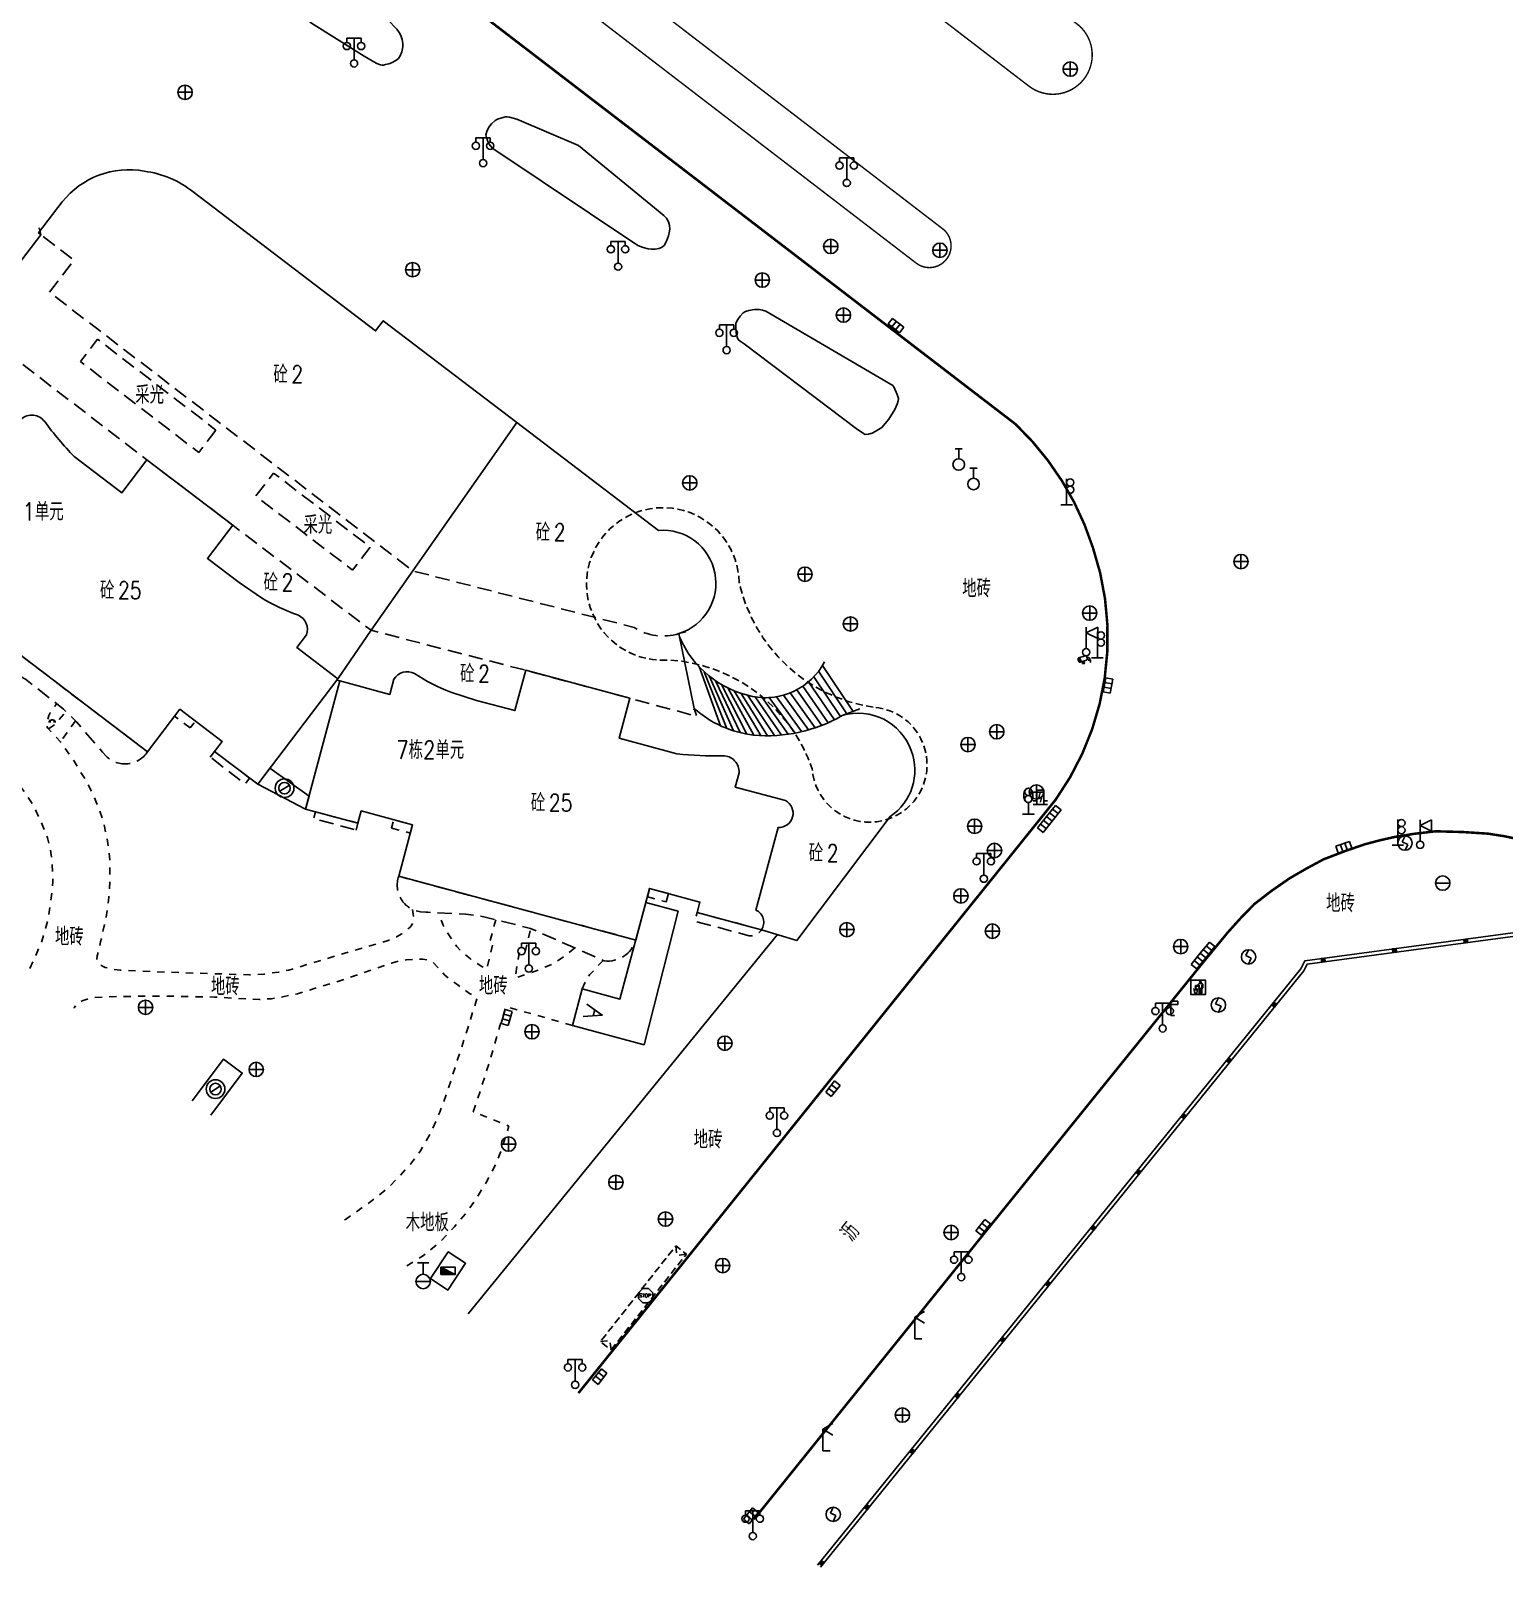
# Model space of a CAD drawing. Extents: x 5235 to 6165, y 11896 to 12757.
# Drawn here: x 5983.1 to 6085.6, y 12017.3 to 12124.2 of the extents above; entities that cross this region are included whole.
import ezdxf
from ezdxf.enums import TextEntityAlignment as Align

# ---------------------------------------------------------------- set-up
doc = ezdxf.new("R2010")
doc.units = 0
doc.header["$LTSCALE"] = 0.5
for name, pattern in [('X32', [1.5, 1, -0.5]), ('X5', [3, 2, -1]), ('X6', [2, 1, -1])]:
    doc.linetypes.add(name, pattern=pattern)
doc.layers.get('0').update_dxf_attribs({"linetype": 'CONTINUOUS'})
for name, color, linetype in [('COMPONENT', 4, 'CONTINUOUS'), ('DLDW', 11, 'CONTINUOUS'), ('DLSS', 4, 'CONTINUOUS'), ('DMTZ', 3, 'CONTINUOUS'), ('GXYZ', 2, 'CONTINUOUS'), ('JMD', 6, 'CONTINUOUS'), ('ZJ', 7, 'CONTINUOUS')]:
    doc.layers.add(name, color=color, linetype=linetype)
doc.styles.add('HZ', font='rs.shx', dxfattribs={"width": 0.8, "bigfont": 'hztxt.shx'})
doc.styles.get("Standard").update_dxf_attribs({"font": 'rs.shx', "bigfont": 'hztxt.shx'})
doc.linetypes.add('10422', pattern='A,2,[150,AAA.SHX,S=1,R=0,X=0,Y=1],2,[177,AAA.SHX,S=1,R=0,X=0,Y=0.8],1e-09', length=4.000000001)
doc.linetypes.add('444', pattern='A,4.5,[145,AAA.SHX,S=1,R=0,X=0,Y=1],4.5,-0.5,[146,AAA.SHX,S=1,R=0,X=0,Y=0],-0.5', length=10)

# ---------------------------------------------------------------- blocks, each defined once
blk = doc.blocks.new('gc041')
for p, q in [((-1, 0.5), (1, 0.5)), ((-1, -0.5), (-1, 0.5)), ((-0.3300000000000001, 0.5), (-0.3300000000000001, -0.5)), ((0.3300000000000001, 0.5), (0.3300000000000001, -0.5)), ((1, 0.5), (1, -0.5)), ((1, -0.5), (-1, -0.5))]:
    blk.add_line(p, q)
blk = doc.blocks.new('gc043')
for p, q in [((-1, 0), (1, 0)), ((-8.881784197001252e-16, -1), (-8.881784197001252e-16, 1))]:
    blk.add_line(p, q)
blk.add_circle((0, 0), 1)
blk = doc.blocks.new('GC097')
for p, q in [((-0.9999608355656608, 2.918269045633239), (-0.9999608355656608, 3.518269045633269)), ((-0.9999608355656608, 3.518269045633269), (1.000039164434339, 3.518269045633269)), ((3.916443433915617e-05, 0.5182690456332693), (3.916443433915617e-05, 3.518269045633269)), ((1.000039164434339, 3.518269045633269), (1.000039164434339, 2.918269045633261))]:
    blk.add_line(p, q)
for centre in [(-0.9999608355656608, 2.418269045633239), (1.000039164434339, 2.418269045633239), (0.00750589465695839, 0)]:
    blk.add_circle(centre, 0.5)
blk = doc.blocks.new('gc050')
for p, q in [((-1.77635683940025e-15, 0.9999999999999947), (-0.3821636491658185, 0.1775857551902135)), ((-0.3821636491658185, 0.1775857551902135), (0.38216364916582, -0.1775857551902142)), ((3.552713678800501e-15, -0.9999999999999947), (0.38216364916582, -0.1775857551902142))]:
    blk.add_line(p, q)
blk.add_circle((0, 0), 1)
blk = doc.blocks.new('gc019')
for p, q in [((0, 0.5), (0, 3.5)), ((0, 2.7), (1.6, 3.5)), ((1.6, 1.9), (0, 2.7)), ((1.6, 3.5), (1.6, 1.9))]:
    blk.add_line(p, q)
blk.add_circle((0, 0), 0.5)
blk = doc.blocks.new('gc299')
for points in [[(0, 3.100000000000001), (0, 3.600000000000001)], [(0, 3.100000000000001), (0, 2.100000000000001)], [(-0.8000000000000003, 0), (5.551115123125783e-17, 0), (0.8, -1.959370166115804e-16)], [(0, 1.6), (0, 2.100000000000001)], [(0, 0), (0, 1.6)]]:
    blk.add_lwpolyline(points)
for centre in [(0.5, 3.100000000000001), (0.5, 2.100000000000001)]:
    blk.add_circle(centre, 0.5)
blk = doc.blocks.new('GC042')
blk.add_line((-1, 0), (1, 0))
blk.add_circle((0, 0), 1)
blk = doc.blocks.new('gcbj0213')
for p, q in [((0, 0), (0, 2)), ((0, 2), (1, 2)), ((0.9999999999999999, 1.5), (-1.110223024625157e-16, 1.5)), ((0, 0), (0.5, 0)), ((1, 2), (0.9999999999999999, 1.5))]:
    blk.add_line(p, q)
blk = doc.blocks.new('gcbj0305')
for points in [[(-1.005922457034917, 1.005188514897486), (1.005922457034917, 1.005188514897486), (1.005922457034917, -1.005188514897485), (-1.005922457034917, -1.005188514897485)], [(-0.465239097345203, 0.01256487393755767), (-0.3897949836995149, -0.06282427935829604), (-0.3143507213550332, 0.01256487393755767), (-0.3897949836995149, 0.08795402723341139)], [(0.1257402885420191, 0.3015565680186696), (0.1257402885420191, -0.7915859741122273), (0.1508883759901796, -0.8544102986352503), (0.2389066077093449, -0.8544102986352503), (0.2766286645321889, -0.804150802885039), (0.2766286645321889, -0.1507782614269617), (0.3269248394285102, -0.1507782614269617), (0.3269248394285102, -0.804150802885039), (0.3646468962513545, -0.8544102986352503), (0.440091158595836, -0.8544102986352503), (0.4903871847933827, -0.804150802885039), (0.4903871847933827, 0.3015565680186696), (0.5155352722415434, 0.3015565680186696), (0.5155352722415434, -0.1130836847790347), (0.5532573290643875, -0.1382134326541499), (0.6035535039607087, -0.1382134326541499), (0.6412755607835529, -0.08795402723339218), (0.6412755607835529, 0.4272051267352619), (0.5281093903150205, 0.5402888566790427), (0.138314406615496, 0.5402888566790427), (0.02514808744817021, 0.4523348746103582), (-0.062870144271014, 0.2638619913707425), (-0.3269248394285102, 0.2638619913707425), (-0.364646896251354, 0.2387322434956465), (-0.364646896251354, 0.1759080093020771), (-0.3394988088031936, 0.1507782614269619), (-0.01257396937469313, 0.1382134326541502), (0.1131663191673353, 0.3141213967914813)], [(-0.4023689530741983, -0.1256486038813192), (-0.3143507213550332, -0.2010376668477004), (-0.2514805770840285, -0.1256486038813192), (-0.3269248394285102, -0.06282427935829604)], [(-0.4023689530741983, -0.2512971625979116), (-0.3017767519803494, -0.2512971625979116), (-0.3017767519803494, -0.351815973439408), (-0.4023689530741983, -0.351815973439408)]]:
    blk.add_lwpolyline(points, close=True)
blk.add_lwpolyline([(-0.6035535039607085, -0.1759080093020768), (-0.465239097345203, -0.8167157219873235), (-0.2137585202611842, -0.8167157219873235), (-0.08801823171917489, -0.1633430901997924)])
blk.add_circle((0.3017767519803496, 0.7161968208163738), 0.128140495589245)
blk = doc.blocks.new('GC052')
for p, q in [((0, 3), (1.382004445997433, 3.806265285897468)), ((0, 0), (0, 3)), ((0, 3), (1.378666907550729, 2.188040913577224)), ((1, 0), (0, 0))]:
    blk.add_line(p, q)
blk = doc.blocks.new('gcbj0130')
at = {"linetype": 'Continuous'}
blk.add_hatch(color=256, dxfattribs=at).paths.add_polyline_path([(1, -0.5), (-1, 0.5), (-1, -0.5)])
blk.add_line((-1, 0.5), (1, -0.5))
blk.add_lwpolyline([(-1, -0.5), (1, -0.5), (1, 0.5), (-1, 0.5)], close=True)
blk = doc.blocks.new('gc011')
for p, q in [((-0.6696933130433411, -0.4376195453416513), (0.6696933130433411, 0.4376195453416513)), ((0.8, -1.959370166115804e-16), (0.8, 0))]:
    blk.add_line(p, q)
for radius in [1.3, 0.8]:
    blk.add_circle((0, 0), radius)
blk = doc.blocks.new('gc134')
for p, q in [((-0.5, 2.2), (0.5, 2.2)), ((0, 0.8), (0, 2.2))]:
    blk.add_line(p, q)
blk.add_circle((0, 0), 0.8)
blk = doc.blocks.new('gcbj0612')
for p, q in [((-0.7458569407542344, 0.2598197386311203), (0.1571368456564155, 0.5260803049821767)), ((-0.5670090337425311, -0.3368004811462534), (0.3359847526681197, -0.07053991479519683))]:
    blk.add_line(p, q)
at = {"flags": 128}
for points in [[(-0.7347474870311482, 0.2633573525126936), (-0.7654477018694417, 0.2497338557431057), (-0.7922594463429147, 0.2256723448834808), (-0.8142136741489769, 0.1920424656279407), (-0.8305169022935347, 0.1500596894345765), (-0.8405798896337973, 0.1012413832200727), (-0.8440389335884295, 0.0473519677658778), (-0.8407690152964601, -0.009660853045991229), (-0.8308883181246497, -0.06773648732593768), (-0.814753956212693, -0.1247759303364951), (-0.792949067437758, -0.1787176279924427), (-0.7662617372922544, -0.2276119867967721), (-0.7356565154208012, -0.2696918372292857), (-0.7022395542829606, -0.3034363038573714), (-0.667218629921297, -0.32762577373674), (-0.6318594897883695, -0.341385976400902), (-0.597440105335923, -0.3442195822737164), (-0.5652044827969005, -0.3360241774560515), (-0.5363177015589574, -0.3170959652309367), (-0.5118238051598076, -0.2881190605051636), (-0.4926080668335409, -0.2501407641141103), (-0.4793649934293864, -0.2045337106408359), (-0.4725732241246614, -0.1529462578258831), (-0.4724782311578211, -0.09724291062378158), (-0.4790834478221888, -0.03943693313607093), (-0.4921501443777901, 0.01838241599883774), (-0.5112060563661598, 0.07412539485636405), (-0.5355624534783437, 0.1257773069436822), (-0.564339032062734, 0.1714713175802123), (-0.5964957315926463, 0.2095559261669666), (-0.6308703251636065, 0.2386546557211399), (-0.66622042540183, 0.2577158023406442), (-0.7012683875809196, 0.2660504465233174)], [(-0.7125718318520766, 0.1761321249843057), (-0.7241168407460936, 0.1668597046865807), (-0.745193987841973, 0.1209817677679187), (-0.7534887512468319, 0.03866720824729918), (-0.7401951170540225, -0.05999870397622241), (-0.7047586472457568, -0.1530508592238461), (-0.6581541844915546, -0.221393572121191), (-0.6178041203861657, -0.2514852704528304), (-0.6030864599991925, -0.255005689588497), (-0.5915354121203765, -0.2446691776438211), (-0.5705369717625195, -0.1991121883041005), (-0.5617865780718726, -0.1168371180043832), (-0.5758802286178867, -0.01824664557686012), (-0.6106642327333984, 0.07512669735982255), (-0.6576933486222306, 0.1429505950606318), (-0.6978411817650052, 0.1735142059068034)]]:
    blk.add_lwpolyline(points, close=True, dxfattribs=at)
blk.add_lwpolyline([(0.2976538328897113, -0.08184233189102658), (0.3292567688137712, -0.07128064146669666), (0.3572731540031045, -0.05010334967069735), (0.3806905114285786, -0.01907577727292048), (0.3986625671574198, 0.02068077816771621), (0.4105398336319445, 0.06772956459097876), (0.4158930813354581, 0.1203702978531348), (0.4145288506087493, 0.1767006078638088), (0.4064964430395817, 0.2346847878555393), (0.3920861397651343, 0.2922273622736473), (0.3718187110757077, 0.347248814635126), (0.3464265964294601, 0.3977607386466923), (0.3168274350088444, 0.4419376967148312), (0.2840909033912433, 0.4781831889713879), (0.2494000587788014, 0.5051873487768452), (0.2140085847946537, 0.5219742796581471), (0.1791954849288626, 0.5279373229834932), (0.1462188609561151, 0.522860981844562)], dxfattribs=at)
at = {"extrusion": (0, 0, -1), "flags": 128}
blk.add_lwpolyline([(-0.4023446645690179, 0.2541732805644537), (-0.506423858782463, 0.2825473205747729), (-0.605374279677756, 0.2943829550181719), (-0.694067153936745, 0.2731417783277305), (-0.7671658848188543, 0.2032230796242877), (-0.8136418622158144, 0.0947083865141137), (-0.8162163030180236, -0.01412013098298046), (-0.7955409019545915, -0.05623803400928667), (-0.7572906624563336, -0.08353754529338582), (-0.7022098950160722, -0.09255065438953097), (-0.6427814281366047, -0.08578044505304958), (-0.5944132513682155, -0.06721795822032182), (-0.5725133542611899, -0.04085423482772797), (-0.5878949997979642, -0.01110048940547274), (-0.6314281318417642, 0.01580830840407455), (-0.6885730347363492, 0.03314249225611873), (-0.7452185545258577, 0.03448630897047184), (-0.7945621382187175, 0.01877631431858339), (-0.8359231746992085, -0.01056765322274296), (-0.8927311324439069, -0.09592453278434072), (-0.9118600060691657, -0.1933414949939753), (-0.8975803125531636, -0.286512028175167), (-0.8661122684509532, -0.3768418472422602)], dxfattribs=at)
blk.add_lwpolyline([(-0.09282248118870484, -0.1969798290674589), (-0.2215975466818496, -0.5397991055343048), (0.05032784705915372, -0.5397991055343048)], close=True)
blk = doc.blocks.new('gc298')
at = {"flags": 128}
blk.add_lwpolyline([(0, 3.600000000000001), (-0.1194371865807707, 3.582973099683902), (-0.2348070830216494, 3.532472229404356), (-0.3421809058702813, 3.450217135729615), (-0.4379021683702622, 3.33900891722066), (-0.5187111977321557, 3.202634636379257), (-0.5818561393807906, 3.045738355776539), (-0.6251866680623325, 2.873662990072083), (-0.6472272145917726, 2.692268359463303), (-0.6472272145917726, 2.507731640536699), (-0.6251866680623326, 2.326337009927918), (-0.5818561393807907, 2.154261644223462), (-0.5187111977321559, 1.997365363620744), (-0.4379021683702624, 1.860991082779341), (-0.3421809058702814, 1.749782864270386), (-0.2348070830216495, 1.667527770595645), (-0.1194371865807708, 1.617026900316099), (3.061515884555943e-17, 1.600000000000001), (0.1194371865807708, 1.617026900316099), (0.2348070830216496, 1.667527770595645), (0.3421809058702815, 1.749782864270387), (0.4379021683702625, 1.860991082779342), (0.518711197732156, 1.997365363620744), (0.581856139380791, 2.154261644223463), (0.6251866680623328, 2.326337009927918), (0.6472272145917729, 2.507731640536699), (0.6472272145917729, 2.692268359463303), (0.6251866680623328, 2.873662990072084), (0.581856139380791, 3.045738355776539), (0.518711197732156, 3.202634636379257), (0.4379021683702626, 3.33900891722066), (0.3421809058702815, 3.450217135729615), (0.2348070830216496, 3.532472229404356), (0.1194371865807708, 3.582973099683902)], close=True, dxfattribs=at)
for points in [[(-0.8000000000000003, 0), (0.7999999999999999, 0), (-0.8, 0)], [(0, 0), (0, 1.6)]]:
    blk.add_lwpolyline(points)
for centre in [(0, 3.100000000000001), (0, 2.100000000000001)]:
    blk.add_circle(centre, 0.5)
blk = doc.blocks.new('A$C28A84825')
at = {"linetype": 'Continuous', "const_width": 0.2, "flags": 128}
blk.add_lwpolyline([(0.332572994039122, 1.427472111254405), (0.1325729940391219, 0.7274721112544054), (0.532572994039122, 0.7274721112544054), (0.332572994039122, 0.02747211125440541)], dxfattribs=at)
blk = doc.blocks.new('gc314')
for p, q in [((-0.5, 0.5), (-0.9999995954230021, 0.499363936454213)), ((-1, 0), (1, 0)), ((0.5, 0), (0.5, 0.5)), ((0.5, 0.5), (0.9999995954230021, 0.499363936454213))]:
    blk.add_line(p, q)
blk.add_lwpolyline([(-0.5, 0), (0.5, 0), (0.5, 2), (-0.5, 2)], close=True)
blk.add_blockref('A$C28A84825', (-0.332572994039122, 0.2725278887455946))
blk = doc.blocks.new('gc002')
at = {"linetype": 'Continuous'}
blk.add_hatch(color=256, dxfattribs=at).paths.add_polyline_path([(0.5, 0.5), (-0.5, 0.5), (-0.5, -0.5), (0.5, -0.5)])
blk.add_lwpolyline([(-0.5, -0.5), (0.5, -0.5), (0.5, 0.5), (-0.5, 0.5), (-0.5, -0.5)])
blk = doc.blocks.new('gcbj0119')
for p, q in [((-0.1976941935444847, 4.87992636374621e-11), (-0.4999999999834932, 3.892042244046934e-11)), ((-0.4077390564396062, 0.1935994170665367), (-0.1700893161220197, 0.08076045682388262)), ((-0.2172145281299516, 0.3012781767373345), (-0.09891394314985782, 0.1371943797259847)), ((-9.950262835900503e-12, 0.3344911200704854), (-4.713609523956955e-12, 0.1584541589955291)), ((0.2172145281817119, 0.3012781767312855), (0.09891394319760538, 0.1371943797191443)), ((0.4077390564447425, 0.1935994170928126), (0.1700893161416218, 0.08076045684202841)), ((0.5000000000165068, 7.15987269472862e-11), (0.1976941935774983, 6.171988575029344e-11))]:
    blk.add_line(p, q)
blk = doc.blocks.new('gc290')
for points in [[(-0.8999999999999999, 2.5), (0, 0), (0.9000000000000001, 2.5)], [(1.110223024625157e-16, 1.2), (-0.4319991080649736, 1.199997522402705), (0.4318489612291277, 1.199580447858688)]]:
    blk.add_lwpolyline(points)
blk = doc.blocks.new('GC133')
for p, q in [((-0.8102439681299358, 2.588389444089593), (0.7897560318700643, 2.588389444089593)), ((-0.01024396812993578, 0.9883894440895928), (-0.01024396812993578, 2.588389444089593)), ((-1.010243968129936, -0.01161055591040716), (0.9897560318700642, -0.01161055591040716))]:
    blk.add_line(p, q)
blk.add_circle((-0.01024396812993578, -0.01161055591040716), 1)
blk = doc.blocks.new('gcbj0203')
for p, q in [((-0.8999999999999999, 0.45), (-0.2999999999999999, 1.05)), ((-0.8999999999999999, 0.45), (-0.8999999999999999, -0.3500000000000001)), ((-0.2999999999999999, 1.05), (0.4999999999999999, 1.05)), ((0.4999999999999999, 1.05), (1.1, 0.45)), ((1.1, 0.45), (1.1, -0.3500000000000001)), ((-0.3, -0.95), (-0.8999999999999999, -0.3500000000000001)), ((-0.3, -0.95), (0.4999999999999997, -0.9500000000000004)), ((1.1, -0.3500000000000001), (0.4999999999999997, -0.9500000000000002))]:
    blk.add_line(p, q)
blk.add_text('STOP', height=0.5).set_placement((-0.8190762880354343, -0.1825942885999766))

msp = doc.modelspace()

# ---------------------------------------------------------------- linework, layer by layer
at = {"layer": 'COMPONENT', "linetype": 'Continuous', "flags": 128}
msp.add_lwpolyline([(6010.87138436528, 12037.39842956294), (6012.112176228933, 12039.25856841593), (6013.314507925622, 12038.45656195046), (6012.073716061909, 12036.59642309747)], close=True, dxfattribs=at)
at = {"layer": 'DLSS', "linetype": 'Continuous'}
for p, q in [((6027.935759018919, 12039.66962574747), (6027.995295046236, 12039.17318293962)), ((6028.674647656725, 12039.08898232091), (6028.178204848878, 12039.02944629365)), ((6022.702872976137, 12033.01059911754), (6023.199315783983, 12033.0701351448)), ((6023.441761612605, 12032.42995569192), (6023.382225585405, 12032.92639849977))]:
    msp.add_line(p, q, dxfattribs=at)
at = {"layer": 'DLSS', "linetype": 'Continuous', "const_width": 0.1, "flags": 128}
msp.add_lwpolyline([(5969.20549781827, 12184.33211252923), (5914.28604643273, 12226.43497794862), (5807.917669579912, 12308.05404107479, -0.9573826184818655), (5811.548146953191, 12312.12616435897), (5917.800631453624, 12230.5872570969), (5972.740991408854, 12188.41636350932), (6055.991231404716, 12124.56439379356, -0.9623408287834396), (6052.518544180303, 12120.33605825287)], format="xyb", close=True, dxfattribs=at)
at = {"layer": 'DLSS', "linetype": 'Continuous', "flags": 128}
for points, const_width in [([(6046.598116080353, 12110.35100797176, -0.969460814564434), (6044.637028683733, 12108.05564215798), (5960.100186563298, 12172.94834237326), (5901.500530733599, 12217.8771575888), (5890.953427634943, 12225.99034322836), (5798.278990621215, 12297.14098834254, -0.929635945125437), (5800.21611567999, 12299.46438639443), (5892.829625340143, 12228.36782323296), (5903.378830602614, 12220.33063483572), (5961.719662767629, 12175.53316767225), (6046.59811608082, 12110.35100797223)], 0.1), ([(5938.714143838309, 12179.04249330496), (5942.963863429629, 12180.15838498499), (5947.488162406748, 12176.65829987646), (5956.910444116193, 12169.42262710962), (6051.572951627457, 12096.8353081645, -0.1263482185039263), (6056.952432957931, 12088.26306886479, -0.2412936020528773), (6054.382127352908, 12070.72883331031), (6021.165521807387, 12029.42477811455)], 0.175)]:
    msp.add_lwpolyline(points, format="xyb", dxfattribs=dict(at, const_width=const_width))
at = {"layer": 'DLSS', "linetype": 'X6', "flags": 128}
for points in [[(6009.631043979393, 12063.07079355526), (6009.703639585077, 12062.37966416798), (6009.69749656004, 12062.23131343203), (6009.666380798083, 12062.14230681673), (6009.594421965576, 12062.03230403724), (6009.424648075936, 12061.82354051046), (6009.202678084926, 12061.61797284413), (6008.871182655363, 12061.3793801274), (6008.511828475321, 12061.17675033416), (6007.933726924498, 12060.90566465794), (6004.049211251788, 12059.77184457161), (6001.005976249521, 12058.84790262449), (6000.306711880605, 12058.71232643214), (5999.298661563063, 12058.57814580137), (5998.271547884185, 12058.52854934874), (5993.810723903976, 12058.66349903425), (5989.271958677591, 12058.84255271281), (5988.754500901946, 12058.91518951645), (5988.24222233991, 12059.04092628635), (5988.013797562287, 12059.15557349751), (5987.777168990981, 12059.32177105631), (5987.692646533003, 12059.40493458373), (5987.649801709183, 12059.47571680624), (5987.64137847207, 12059.54364195972), (5987.689232620102, 12059.85481540831), (5987.919719454016, 12060.80883472749), (5988.311435167125, 12062.53223621675), (5988.494737426092, 12063.92559384245), (5988.567644764125, 12065.13517775856), (5988.555044797601, 12066.47341672317), (5988.486429486211, 12067.30253418108), (5988.356360464548, 12068.06280102992), (5988.126739878609, 12069.17608932431), (5987.821948436138, 12070.03766776957), (5987.332396287075, 12071.2090146682), (5986.782203694756, 12072.24238024633), (5986.073480749232, 12073.38881890206), (5985.125138126259, 12074.72509760684), (5984.29934322629, 12075.62919980407), (5984.248555559861, 12075.68561631733), (5984.206506024922, 12075.75132373307), (5984.189322094657, 12075.85716257716), (5984.202356160115, 12076.05871272003), (5984.246404542168, 12076.2950018412), (5984.322001523243, 12076.56545901087), (5984.407940599902, 12076.74178277766), (5984.541960008067, 12076.93648362523), (5984.868144871212, 12077.38328661845)], [(5984.29934322629, 12075.62919980407), (5984.766760270597, 12075.94157667061), (5985.514694181324, 12076.84042264252)], [(5978.180207077007, 12062.38985774174), (5978.224987437238, 12062.56144720024), (5978.678992738033, 12064.95218529551), (5978.876873082781, 12066.65508466353), (5978.796622611965, 12068.45787636006), (5978.553238139453, 12070.08997054347), (5978.31068553386, 12071.29758290825), (5977.973904139268, 12072.13637301999), (5977.655377003373, 12072.64817194479), (5977.348273693738, 12073.05346135808), (5977.042926836813, 12073.40094540306), (5976.966348238307, 12073.54230163087), (5976.918133242893, 12073.74415925679), (5976.91844005825, 12073.97420093328), (5976.959057917452, 12074.13558059443), (5977.060157517455, 12074.31822729721), (5977.756229518093, 12075.14509736893), (5977.987674653495, 12075.45839062492), (5978.032739883094, 12075.49121830671), (5978.091901739226, 12075.51865536467), (5978.149748505026, 12075.53166805253), (5978.282824074035, 12075.5362342715), (5978.407348361778, 12075.53132448178), (5978.679099113793, 12075.49774377125), (5978.808587237379, 12075.47333936624), (5978.911126881897, 12075.44485354225), (5979.175633424185, 12075.31420761128), (5979.548168615464, 12075.07192482302), (5979.770327532608, 12074.834622292), (5980.32558853321, 12074.16142479656), (5980.989366888057, 12073.30008607789), (5982.15808592877, 12071.86592893455), (5982.881744793704, 12070.87372397311), (5983.245704131666, 12070.28633853642), (5983.790184053333, 12069.15661433543), (5984.22411940365, 12068.04442345065), (5984.421031311375, 12067.36247003381), (5984.558635874492, 12066.22237938125), (5984.597018567565, 12065.02425989348), (5984.490422167374, 12063.8694777768), (5984.263089588669, 12062.32105083087), (5983.840242672681, 12060.87071163312), (5983.457857453453, 12059.97936221127), (5982.876825422005, 12058.7126436922)], [(5986.167944468973, 12076.19531411946), (5985.125138126259, 12074.72509760684)], [(6015.415821208048, 12062.35862498996), (6014.992032773196, 12060.75217197089), (6015.215449699092, 12060.69295256582), (6014.783077363521, 12058.91452765491), (6014.445139799299, 12059.10829034312), (6013.646644317648, 12059.64203196995), (6013.026700751292, 12060.13287128293), (6012.710544992976, 12060.49384092507), (6012.232505984269, 12061.16032379505), (6011.760150620985, 12061.97056216226), (6011.395776688969, 12062.8406663256)], [(6020.905659669152, 12060.40484599341), (6020.40038209478, 12059.98563708), (6019.760336582395, 12059.52366215001), (6019.254942159208, 12059.22436779519), (6018.288967546226, 12058.82985164424), (6016.767254016033, 12058.29588073503), (6017.034559811533, 12060.02452575673), (6017.435561832142, 12059.96737128314), (6017.842131117086, 12061.74965449674)], [(6004.891589427524, 12041.47619960585), (6004.965781431123, 12041.51287536217), (6005.678867880822, 12042.01384856499), (6006.812043688059, 12042.81892277582), (6007.916931288199, 12043.68704599753), (6009.490509896201, 12045.34851465043), (6010.174267931267, 12046.27788656768), (6010.887249393161, 12047.54143140161), (6011.521276750844, 12048.97387382718), (6012.006941445447, 12050.29355670952), (6013.557980906031, 12055.09415821368), (6014.112370471647, 12056.88542039693), (6013.59489274914, 12057.23455364179), (6012.702787668465, 12057.86912382924), (6011.893506426222, 12058.4883812037), (6011.009336674661, 12059.4303727569), (6010.885895743799, 12059.53072601813), (6010.758985167448, 12059.5609194714), (6010.329279849654, 12059.61032136375), (6009.938015289589, 12059.62099032175), (6009.175542827828, 12059.55700885196), (6008.623828401374, 12059.48174297721), (6008.152601616032, 12059.33034887093), (6005.018181774273, 12058.24955086567), (6001.62279503906, 12057.21207849576), (6000.600096744221, 12056.98969438356), (5999.807182068687, 12056.86451307084), (5998.984253220718, 12056.80759725643), (5998.218104731278, 12056.83499271681), (5995.841481417693, 12056.98078904157), (5992.848415992646, 12057.03519728726), (5989.680536245759, 12057.02600616202), (5988.40796571719, 12056.99962507709), (5987.459428854728, 12056.94696846478), (5986.990545804981, 12056.83086114105), (5986.646105479788, 12056.7050530088), (5986.371244810188, 12056.54241130812), (5986.192683088048, 12056.38865747378), (5986.076972198653, 12056.2171465506), (5986.072975550656, 12056.21022018358)], [(6022.893994923765, 12059.53201908432), (6021.963305743439, 12058.55406072541), (6021.805040724541, 12058.34365313834), (6021.599645312472, 12057.95728818619), (6021.429630322194, 12057.54535793686)], [(6020.745969338158, 12055.00037986863), (6016.108620469064, 12056.32175742299), (6015.098935334953, 12052.86876197178), (6014.435328969017, 12050.75505389045), (6013.851086228687, 12048.99976305562), (6016.327198445952, 12047.9970401189), (6015.840653080379, 12046.42152013356), (6015.437487145957, 12045.41694054727), (6014.74615560547, 12044.07354758648), (6014.02787096413, 12042.89764747517), (6013.418865258779, 12042.0377146476), (6012.537962179688, 12041.00365842106), (6011.491118890561, 12039.88776894325), (6010.393204549681, 12039.00537606648), (6009.095810228246, 12038.18450786933)]]:
    msp.add_lwpolyline(points, dxfattribs=at)
at = {"layer": 'DLSS', "linetype": 'Continuous', "const_width": 0.175, "flags": 128}
msp.add_lwpolyline([(6033.374776495002, 12020.64574962733), (6033.412577812512, 12020.69265207829), (6049.57556587925, 12040.75794255114), (6064.583554692163, 12059.3367843284), (6066.347436591635, 12061.47941510444), (6067.245047738173, 12062.47500112403), (6068.190079137037, 12063.44393984365), (6069.332146243301, 12064.32425807396), (6070.610465746148, 12065.21768775771), (6071.764168580458, 12065.88874286701), (6073.006270301725, 12066.55846832581), (6074.502041914566, 12067.13145810107), (6075.852669820011, 12067.59764289379), (6076.920705582445, 12067.88236061797), (6077.914354887209, 12068.10587186128), (6079.319547509632, 12068.33449305378), (6080.796900751341, 12068.50999726425), (6082.704621596905, 12068.45791338775), (6084.456681014549, 12068.34407732748), (6085.638361179537, 12068.15662349653), (6086.613149417451, 12067.94717806174)], dxfattribs=at)
at = {"layer": 'DLSS', "linetype": 'X32', "flags": 128}
msp.add_lwpolyline([(6023.441761612605, 12032.42995569192), (6028.674647656725, 12039.08898232091), (6027.935759018919, 12039.66962574747), (6022.702872976137, 12033.01059911754)], close=True, dxfattribs=at)
at = {"layer": 'DMTZ', "linetype": '10422', "flags": 128}
for points in [[(6002.604856166902, 12124.73682874299), (6002.397114273701, 12124.89516294663), (6002.161359380679, 12125.11442058674), (6001.571146811115, 12125.70520830037), (5997.180516952, 12131.2340691632), (5996.842307380709, 12131.85103238719), (5996.789522938265, 12131.98859131765), (5996.785462977318, 12132.14305695831), (5996.826452889835, 12132.50981884953), (5996.916218195666, 12132.87912995525), (5997.009993855376, 12133.09129824787), (5997.198926900462, 12133.29717759169), (5997.512126647357, 12133.47102358464), (5997.745295310812, 12133.54778404293), (5997.959661213485, 12133.59103208607), (5998.291199902553, 12133.57524962035), (5998.647790255411, 12133.4931211602), (5998.909365902466, 12133.39413313505), (5999.155198676742, 12133.24343724452), (5999.913149684444, 12132.45642563742), (6007.899150215344, 12124.95376774028), (6008.528280058518, 12124.30092806567), (6008.694620014934, 12124.08050728028), (6008.806715639677, 12123.87755632934), (6008.89649891294, 12123.58636075443), (6008.941283124647, 12123.31235975616), (6008.952656521791, 12123.08336097645), (6008.889520424428, 12122.73401995497), (6008.773124849196, 12122.44315304407), (6008.643565798892, 12122.26577249501), (6008.453891465384, 12122.14005074934), (6008.149047400437, 12121.97086962532), (6007.982075571584, 12121.8986544222), (6007.752376752973, 12121.84045096583), (6007.593109658083, 12121.80990704525), (6007.490949303303, 12121.80430937133), (6007.388283232561, 12121.82772764076), (6007.244970238839, 12121.87648697133), (6007.091135048487, 12121.94384274291), (6006.269773305871, 12122.42293864919)], [(6027.296856688915, 12111.15406511521), (6027.440437827326, 12110.91069231267), (6027.500597005026, 12110.65910989729), (6027.516385790876, 12110.41654243016), (6027.508558833323, 12110.25160087096), (6027.43722302591, 12109.93690627376), (6027.300952996956, 12109.56320476927), (6027.120230775542, 12109.25611791276), (6026.950549257483, 12109.12325618414), (6026.75752307684, 12109.05643487988), (6026.4993577868, 12109.01114776714), (6026.25038679807, 12109.00919879471), (6026.020930328486, 12109.03158389088), (6025.680817893249, 12109.11782493423), (6025.28923640529, 12109.26155998247), (6015.279695958059, 12115.95940515951), (6015.156292163596, 12116.05808070991), (6014.955856123482, 12116.31488943466), (6014.8708408861, 12116.50523378245), (6014.766015715446, 12116.76374534888), (6014.7284889072, 12116.95565208512), (6014.787696771946, 12117.19685068251), (6014.935113316928, 12117.48323669496), (6015.122039194199, 12117.71534760987), (6015.381824731718, 12117.95678159729), (6015.542306277467, 12118.04363011941), (6015.838142560716, 12118.14072021078), (6016.083846397329, 12118.20372399703), (6016.189166784317, 12118.2127050432), (6016.379365720077, 12118.18045286083), (6016.889939425548, 12118.04177024441), (6021.173504211025, 12116.21305546942), (6027.113019628387, 12111.34712939035)], [(6032.69112172414, 12102.42268173193), (6032.414698164041, 12102.6131822224), (6032.279527546604, 12102.72723096117), (6032.219576119071, 12102.87352338453), (6032.146005233807, 12103.18153535522), (6032.117364093408, 12103.52258497413), (6032.126022803557, 12103.84843669316), (6032.254092293639, 12104.10419753174), (6032.4131359633, 12104.3447409587), (6032.636985308036, 12104.56975584522), (6032.789775855857, 12104.66364793336), (6033.030473428378, 12104.74826910151), (6033.4121740505, 12104.80783871838), (6033.741311091652, 12104.81328318183), (6033.973572980421, 12104.77147701376), (6034.210157294803, 12104.69765776126), (6043.031264692786, 12099.52388812315), (6043.099958166666, 12099.42382558406), (6043.342437498352, 12098.90347254856), (6043.440065298578, 12098.62434209039), (6043.40954397521, 12098.44942388511), (6043.349611567855, 12098.22577110687), (6043.171517609148, 12097.86058950542), (6042.766940175765, 12097.17875798518), (6042.276348175337, 12096.58789237146), (6041.820987137297, 12096.31749946309), (6041.594064906199, 12096.21040754459), (6041.339939204373, 12096.12976868531), (6041.124727677638, 12096.12342791715), (6040.991416974832, 12096.18421943696), (6040.485342732624, 12096.5190992714)]]:
    msp.add_lwpolyline(points, close=True, dxfattribs=at)
at = {"layer": 'JMD', "linetype": 'Continuous'}
for p, q in [((5983.757309612746, 12110.01334352571), (5983.644875248009, 12110.50053805946)), ((6028.155895489618, 12082.26481174444), (6028.643090023252, 12082.37724610918)), ((6029.558568780229, 12079.96207517865), (6031.058484574307, 12075.84860364729)), ((6038.146140312174, 12080.05130468952), (6040.28447617925, 12076.85411124159)), ((6029.913950590329, 12079.61050944819), (6031.501592320944, 12075.66045342909)), ((6030.293410550639, 12079.28507922142), (6031.955847492987, 12075.5010883813)), ((6030.695031092117, 12078.98742903304), (6032.419382358258, 12075.3711637549)), ((6031.116782658926, 12078.7190630337), (6032.890291029852, 12075.27121375319)), ((6036.784794094868, 12078.60741173811), (6038.534868756441, 12076.05706441221)), ((6037.181824090993, 12078.91093098243), (6038.969706326568, 12076.26370119232)), ((6037.543798031995, 12079.2555055248), (6039.394445072967, 12076.49037158811)), ((6037.866491967061, 12079.63711445239), (6039.834696064408, 12076.68229076553)), ((6031.556533964977, 12078.48133738783), (6033.366658471723, 12075.2018537141)), ((6032.01206276387, 12078.2754534225), (6033.846949706082, 12075.16864526046)), ((6032.481067079016, 12078.10245155459), (6034.328266544841, 12075.15784841511)), ((6032.961176836425, 12077.96320603475), (6034.809563774465, 12075.169486623)), ((6033.450321716259, 12077.86038065829), (6035.289796224072, 12075.20353461203)), ((6033.947386631532, 12077.80858085689), (6035.767921034841, 12075.25991844345)), ((6034.447138829072, 12077.81069991221), (6036.242899925035, 12075.33851567657)), ((6034.943746594466, 12077.86671309533), (6036.713701444332, 12075.43915563159)), ((6035.431414906207, 12077.97596677784), (6037.179303214036, 12075.56161976195)), ((6035.904453059241, 12078.13718605448), (6037.638694146933, 12075.70564212824)), ((6036.357341070881, 12078.3484896232), (6038.090876643138, 12075.87090997496)), ((6029.228274530216, 12077.04727768971), (6029.3749361916, 12076.56927103988))]:
    msp.add_line(p, q, dxfattribs=at)
at = {"layer": 'JMD', "linetype": 'Continuous', "flags": 128}
for points in [[(5982.386081649882, 12097.17777075771, -0.4357457838656537), (5984.034854781647, 12097.00657157557, 0.03406038659414704), (5986.087849395451, 12094.57550343734), (5989.402167425326, 12092.05582875417), (5991.143312719409, 12094.34608839619), (5997.116421968816, 12089.80509624412), (5995.358052568461, 12087.49218043687), (5997.552951571985, 12085.82353204386), (5999.104512422286, 12084.74346170943, 0.05131017311233899), (6001.678917649147, 12083.54602706489, -0.3863439698439717), (6002.244088591349, 12082.17427205564), (6001.577650121238, 12081.29765530351), (6004.437163117275, 12079.12374126154), (6006.738398426656, 12082.49009198899), (6009.651023806991, 12086.61939710616), (6016.883468313805, 12096.94055666788), (6007.58723268614, 12104.02216513904), (6007.055279126947, 12103.32356029987), (5994.354188080991, 12112.99482252018, 0.1385850587225653), (5990.953097017821, 12114.42835995603, 0.2790710370124513), (5985.256393310784, 12112.28919071109), (5983.602360479275, 12110.13216008346), (5983.757309612746, 12110.01334352571), (5978.934980174222, 12103.72452501054)], [(5977.590011399995, 12084.3821560729), (5991.187236462454, 12074.04501175716), (5993.434163200564, 12077.00056385383), (5996.375921815163, 12074.76412346216), (5995.845792650265, 12074.06680461373), (5998.854029532133, 12071.77982483461), (6004.437163117275, 12079.12374126154), (6001.577650121238, 12081.29765530351), (6002.244088591349, 12082.17427205564, 0.3863439698439717), (6001.678917649147, 12083.54602706489, -0.05131017311233899), (5999.104512422286, 12084.74346170943), (5997.552951571985, 12085.82353204386), (5995.358052568461, 12087.49218043687), (5997.116421968816, 12089.80509624412), (5991.143312719409, 12094.34608839619), (5989.402167425326, 12092.05582875417), (5986.087849395451, 12094.57550343734, -0.03406038674030355), (5984.034854781647, 12097.00657157557, 0.4357457838656537), (5982.386081649882, 12097.17777075771)], [(6028.200940133375, 12082.04565232922, 0.2473726378573536), (6033.274404608872, 12077.89188196783, 0.3342531676467217), (6038.28762779615, 12080.30519779323)], [(6040.734256294036, 12077.02593171766), (6039.518635853246, 12076.56155262251, -0.1564245260384453), (6033.356818113736, 12075.20276965788, -0.1541550031967577), (6029.228274530216, 12077.04727768971)]]:
    msp.add_lwpolyline(points, format="xyb", dxfattribs=at)
at = {"layer": 'JMD', "linetype": 'X5', "flags": 128}
msp.add_lwpolyline([(6028.155895489735, 12082.26481174444, -0.2251074799949729), (6025.032803212426, 12082.69487836841), (6009.651023806991, 12086.61939710616), (5984.35753065367, 12106.01470265242), (5986.06614115098, 12108.24290822563), (5983.757309612746, 12110.01334352571)], format="xyb", dxfattribs=at)
msp.add_lwpolyline([(5978.934980174222, 12103.72452501054), (5991.143312719409, 12094.34608839619), (5997.116421968816, 12089.80509624412), (6006.738398426656, 12082.49009198899), (6017.501166685834, 12079.70880452303), (6024.747504809232, 12077.76221066921), (6029.10581967003, 12076.59143050781), (6029.228274530216, 12077.04727768971)], dxfattribs=at)
for points in [[(5995.949138989223, 12096.42067539079), (5994.756080369123, 12094.86480301929), (5986.515445883488, 12101.18380462124), (5987.708504503646, 12102.73967699274)], [(6006.680607697721, 12088.2777206967), (6005.450754990452, 12086.67386501323), (5998.727962291891, 12091.82897023027), (5999.957814999218, 12093.43282591373)], [(5993.434163200564, 12077.00056385383), (5994.512150039173, 12076.1810359373), (5994.149027643338, 12075.70339368052), (5993.071040804728, 12076.52292159705)], [(5995.543190653724, 12073.66876939936), (5995.845792650265, 12074.06680461373), (5998.288794740284, 12072.20953851408), (5997.986192743801, 12071.81150329971)], [(6005.699681340703, 12068.59210337312), (6005.829398188026, 12069.07498383421), (6002.86564540223, 12069.87114085299), (6002.735928554207, 12069.38826039143)], [(6009.625473773157, 12068.96224504906), (6008.317703096515, 12069.31355329865), (6008.162042879496, 12068.73409674524), (6009.469813556604, 12068.38278849659)], [(6027.428856074623, 12064.17969779035), (6026.12108539705, 12064.53100603947), (6025.965425180612, 12063.951549487), (6027.273195857603, 12063.60024123741)]]:
    msp.add_lwpolyline(points, close=True, dxfattribs=at)
at = {"layer": 'JMD', "linetype": 'Continuous', "flags": 128}
for points in [[(6004.437163117275, 12079.12374126154), (6004.359834518231, 12079.02202512666), (6004.573255246155, 12078.96469362072), (6008.042302466191, 12078.0327986582), (6008.32798563592, 12079.09627517028, -0.3863439698439717), (6009.758830877456, 12079.48846376506, 0.05131017311233899), (6012.28104336365, 12078.18467844073), (6014.084639853949, 12077.6181692172), (6016.747403862127, 12076.9028672313), (6017.501166685834, 12079.70880452303), (6024.747504809232, 12077.76221066921), (6024.001125469286, 12074.98375893526), (6028.021924032558, 12073.90364624329, 0.03406038674030355), (6031.20095198717, 12073.76704302303, -0.4357457838656537), (6032.345097239948, 12072.56758746239), (6032.078690890089, 12071.57587032223), (6035.562774345846, 12070.63993615308, -0.8098997006513489), (6035.062616687673, 12068.77806265232), (6033.517578375358, 12063.0265444166, -0.4599194912598958), (6033.905017181723, 12061.65893223304), (6036.368766986734, 12060.91673980387), (6042.864272703348, 12069.53908417689), (6042.864272703, 12069.53908417782, 0.3495962412672291), (6044.313390605229, 12074.12515551377, 0.3988805282599534), (6039.518635853246, 12076.56155262251, -0.1564245260386899), (6033.356818113736, 12075.20276965788, -0.1541550031967577), (6029.228274530216, 12077.04727768971), (6028.155895489618, 12082.26481174444, 0.8955173700441631), (6026.732797764, 12089.43761701969), (6016.883468313805, 12096.94055666788), (6009.651023806991, 12086.61939710616), (6006.738398426656, 12082.49009198899)], [(6033.200998773908, 12061.84805367284), (6029.427662292674, 12062.86169027982), (6029.62335895727, 12063.59018544148), (6026.121085397051, 12064.5310060404), (6025.157891974776, 12060.94544800926), (6008.662280351117, 12065.37668701885), (6009.625473773391, 12068.96224504953), (6006.056649444943, 12069.92094327395), (6005.829398188026, 12069.07498383421), (6002.179925076121, 12070.05534685404), (6004.573255246155, 12078.96469362072), (6008.042302466191, 12078.0327986582), (6008.32798563592, 12079.09627517028, -0.3863439698439717), (6009.758830877456, 12079.48846376506, 0.05131017311233899), (6012.28104336365, 12078.18467844073), (6014.084639853949, 12077.6181692172), (6016.747403862127, 12076.9028672313), (6017.501166685834, 12079.70880452303), (6024.747504809232, 12077.76221066921), (6024.001125469286, 12074.98375893526), (6028.021924032558, 12073.90364624329, 0.03406038674030355), (6031.20095198717, 12073.76704302303, -0.4357457838656537), (6032.345097239948, 12072.56758746239), (6032.078690890089, 12071.57587032223), (6035.562774345846, 12070.63993615308, -0.8098997006513489), (6035.062616687673, 12068.77806265232), (6033.517578375358, 12063.0265444166, -0.4599194912598958), (6033.905017181723, 12061.65893223304)]]:
    msp.add_lwpolyline(points, format="xyb", close=True, dxfattribs=at)
at = {"layer": 'JMD', "linetype": 'X32', "flags": 128}
msp.add_lwpolyline([(6041.679812929848, 12077.13387964947, -0.3099442934768244), (6032.344505368524, 12085.84475021824, 2.52979983396354), (6027.511748952929, 12080.42869782749, -0.301811523168648), (6037.434012164755, 12072.84281154737, 2.194159447652625)], format="xyb", close=True, dxfattribs=at)
at = {"layer": 'JMD', "linetype": 'X5', "flags": 128}
for points in [[(5991.187236462338, 12074.04501175716, -0.4753103102417201), (5988.30482423361, 12073.7378558639), (5988.052185901322, 12074.00919305803), (5987.969336687436, 12074.12230365806), (5986.24748076065, 12076.11676912551), (5985.344184189349, 12077.00880748819), (5982.701954046036, 12079.08733337658), (5977.79051816151, 12081.76288632003, -0.3741951621416432), (5977.590011399995, 12084.3821560729)], [(6008.662280350883, 12065.37668701792, 0.4753103102417201), (6010.182786620721, 12062.908751508), (6010.551982007345, 12062.87491711484), (6010.692141037965, 12062.87858401985), (6013.323220200698, 12062.73679976603), (6014.581471255728, 12062.56803537891), (6017.842131117086, 12061.74965449674), (6022.963353058437, 12059.50157268661, 0.3741951621416432), (6025.157891974776, 12060.94544800879)], [(6033.200998773908, 12061.84805367284), (6033.905017181723, 12061.65893223304, -0.2759498141772319), (6033.038886325044, 12061.24457821313), (6029.265549843752, 12062.25821482011), (6029.427662292674, 12062.86169027982)]]:
    msp.add_lwpolyline(points, format="xyb", close=True, dxfattribs=at)
at = {"layer": 'JMD', "linetype": 'Continuous', "flags": 128}
for points in [[(5999.699593756683, 12072.89205919268), (6002.420661598206, 12070.95150618087), (6002.179925076121, 12070.05534685404), (5998.854029532133, 12071.77982483461)], [(6028.112298600761, 12062.95845946647), (6025.861102680867, 12063.563201346), (6024.055062479234, 12056.84008445956), (6021.429630322194, 12057.54535793686), (6020.745969338158, 12055.00037986863), (6025.731564713991, 12053.66109247625)]]:
    msp.add_lwpolyline(points, close=True, dxfattribs=at)
at = {"layer": 'JMD', "color": 7, "linetype": 'Continuous', "flags": 128}
msp.add_lwpolyline([(6118.177071833046, 12041.58526319122), (6091.793667962172, 12061.75331067113), (6091.70242189654, 12062.19533143304), (6071.71191233154, 12059.50260008763), (6071.424160359154, 12058.93898337153), (6037.809585306675, 12017.45691346253)], dxfattribs=at)
at = {"layer": 'JMD', "linetype": 'Continuous', "flags": 128}
for points in [[(6118.022206289235, 12041.38896929931), (6091.567697413287, 12061.61137099096), (6091.504721536835, 12061.91644326634), (6071.875038995695, 12059.27231549657), (6071.634899246537, 12058.80195633351), (6038.012897970498, 12017.31072209269)], [(5994.303224753262, 12049.76635232463), (5996.482721766084, 12052.66192995434), (5997.781070961622, 12051.68466442912), (5995.582972942907, 12048.7643743743)]]:
    msp.add_lwpolyline(points, dxfattribs=at)
at = {"layer": 'JMD', "linetype": '444', "flags": 128}
msp.add_lwpolyline([(6013.500817454616, 12034.93606111919), (6035.016371637085, 12061.32414220638)], dxfattribs=at)

# ---------------------------------------------------------------- block references
at = {"layer": 'COMPONENT', "linetype": 'Continuous', "xscale": 0.5, "yscale": 0.5}
for name, p in [('gcbj0612', (6056.345833135278, 12080.44711302349)), ('gcbj0119', (5984.555062778184, 12076.13443925195)), ('gcbj0305', (6064.286292527619, 12057.6541824132)), ('gcbj0213', (6062.376163485924, 12055.69974840398)), ('gcbj0130', (6012.099411802607, 12037.93136566491)), ('gcbj0203', (6025.795339476804, 12036.18530759261))]:
    msp.add_blockref(name, p, dxfattribs=at)
at = {"layer": 'DLDW', "linetype": 'Continuous', "xscale": 0.5, "yscale": 0.5}
for name, p in [('GC097', (6005.552109742588, 12121.92589538184)), ('GC097', (6014.530860285103, 12114.98491391652)), ('GC097', (6039.829491125847, 12113.61010987559)), ('GC097', (6023.92226902363, 12107.78738184641)), ('GC097', (6031.47252796073, 12101.97830662022)), ('gc019', (6056.490523882969, 12080.96492050481)), ('gc019', (6079.727131367844, 12067.56643448654)), ('GC097', (6049.367006504622, 12065.21140739127)), ('GC097', (6061.807448765404, 12054.7965121029)), ('GC097', (6034.974902804163, 12047.52358693977)), ('GC097', (6047.798181752491, 12037.49782891563)), ('GC097', (6020.935520857425, 12030.0017961982)), ('GC097', (6033.291946630556, 12019.47931314473))]:
    msp.add_blockref(name, p, dxfattribs=at)
at = {"layer": 'DLDW', "linetype": 'Continuous', "xscale": 0.5, "yscale": 0.5, "zscale": 0.5}
msp.add_blockref('GC097', (6017.705971374073, 12058.96319446803, 524.875), dxfattribs=at)
at = {"layer": 'DLSS', "linetype": 'Continuous', "xscale": 0.5, "yscale": 0.5}
for name, p in [('gc299', (6055.131202576544, 12091.22174260445)), ('gc299', (6057.270019036619, 12080.58588052616)), ('gc298', (6052.467501567356, 12069.70427614296)), ('gc299', (6078.172586394519, 12067.53402420811)), ('GC052', (6044.560904248126, 12033.20217685677)), ('GC052', (6038.175920554431, 12025.40775304986))]:
    msp.add_blockref(name, p, dxfattribs=at)
at = {"layer": 'GXYZ', "linetype": 'Continuous', "xscale": 0.5, "yscale": 0.5}
for name, p in [('gc043', (6055.385629286905, 12121.53243022552, 521.929)), ('gc043', (6055.385629286905, 12121.53243022552, 521.929)), ('gc043', (5993.797367731001, 12119.91539626616, 523.198)), ('gc043', (6038.720553072652, 12109.19359661356)), ('gc043', (6046.313202075205, 12108.92738969113)), ('gc043', (6009.632748329764, 12107.57816812174, 523.163)), ('gc043', (6033.958612521666, 12106.85501339142, 523.3749999999999)), ('gc043', (6039.605885291337, 12104.41764528881, 523.313)), ('gc134', (6047.623929049386, 12094.02075782193)), ('gc134', (6048.656126251143, 12092.66837993975)), ('gc043', (6028.91040797831, 12092.74732514221, 523.387)), ('gc043', (6067.262111619882, 12087.27320882724)), ('gc043', (6036.928119257795, 12086.39122226075, 523.427)), ('gc043', (6056.736205146053, 12083.68656199201, 523.604)), ('gc043', (6040.092083371589, 12082.93021031038)), ('gc043', (6050.269345342324, 12075.43471503646, 523.379)), ('gc043', (6048.268445055117, 12074.54349113592, 523.356)), ('gc043', (6053.030552355802, 12071.2415265483)), ('gc314', (6053.299895098392, 12070.37366654433)), ('gc043', (6048.731864293964, 12068.85866623685, 523.533)), ('gc050', (6078.672797667644, 12067.69085192347)), ('gc043', (6050.112269836953, 12067.17269740807, 523.408)), ('GC042', (6081.298054147936, 12064.90432031307)), ('gc043', (6047.774406665102, 12064.0115590696, 523.491)), ('gc043', (6039.840885670787, 12061.66854803604, 523.474)), ('gc043', (6049.970533390458, 12061.56243040066)), ('gc043', (6063.068099301603, 12060.48682257122)), ('gc050', (6067.788144626697, 12059.77347684201)), ('gc043', (5991.050273439218, 12056.26221175691, 524.771)), ('gc050', (6065.689640476497, 12056.42429480251)), ('gc043', (6017.934680165249, 12054.56709675142, 524.975)), ('gc043', (6031.353769934578, 12053.76559830366, 523.696)), ('gc043', (5998.74675712206, 12051.94007294411, 525.01)), ('gc043', (6016.304554762927, 12046.7509142962, 524.2)), ('gc043', (6023.775314036298, 12044.09052119181)), ('gc043', (6027.223908603087, 12041.53491940081)), ('gc043', (6047.09334900348, 12040.5982792128)), ('GC133', (6010.369108495907, 12037.1973954127)), ('gc043', (6031.203245962038, 12038.3006379595)), ('gc043', (6043.709271564497, 12027.89681690017)), ('gc050', (6038.889985559182, 12020.99228915425))]:
    msp.add_blockref(name, p, dxfattribs=at)
at = {"layer": 'GXYZ', "linetype": 'Continuous'}
for p, xscale, yscale, zscale, rotation in [((6043.258603224264, 12103.68718475187), 0.5, 0.5, 0.5, 321.8151422226651), ((6058.006258622718, 12078.65333359687), 0.5000000000062074, 0.5000000000010357, 0.5, 259.9326191814315), ((6054.24149784944, 12069.76534544802), 0.5000000000000018, 0.5000000000000018, 0.5000000000000018, 51.54332330676967), ((6053.618531279853, 12068.98309698789), 0.5000000000000018, 0.5000000000000018, 0.5000000000000018, 51.54332330676967), ((6074.413269676326, 12067.39467435923), 0.4999999999999999, 0.4999999999999999, 0.4999999999999999, 19.2967280109438), ((6064.937907154607, 12060.25554994465), 0.4999999999999999, 0.4999999999999999, 0.4999999999999999, 50.79977073680314), ((6064.304841744482, 12059.48145163899), 0.4999999999999999, 0.4999999999999999, 0.4999999999999999, 50.79977073680314), ((6016.174734587148, 12055.55562148687), 0.5, 0.5, 0.5, 254.1401214877248), ((6038.875701553544, 12050.59579575267), 0.5000000000000018, 0.5000000000000018, 0.5000000000000018, 51.54332330676967), ((6049.327346592675, 12040.95388127642), 0.5, 0.5, 0.5, 51.72267647922104), ((6022.645778073022, 12030.57859530364), 0.5000000000000018, 0.5000000000000018, 0.5000000000000018, 51.54332330676967), ((6033.164358525936, 12020.88859080403), 0.5, 0.5, 0.5, 51.72267647922104)]:
    msp.add_blockref('gc041', p, dxfattribs=dict(at, xscale=xscale, yscale=yscale, zscale=zscale, rotation=rotation))
at = {"layer": 'JMD', "linetype": 'Continuous', "xscale": 0.5, "yscale": 0.5}
for p in [(6000.720463542076, 12071.5093222443), (5995.918228762381, 12050.57601160813)]:
    msp.add_blockref('gc011', p, dxfattribs=at)
at = {"layer": 'JMD', "linetype": 'Continuous'}
for name, p, xscale, yscale, rotation in [('gc002', (6082.89798458319, 12060.8832405356), 0.25, 0.25, 187.6715933485926), ('gc002', (6072.987489514494, 12059.54829203732), 0.25, 0.25, 187.6715933485926), ('gc002', (6077.942737048842, 12060.21576628646), 0.25, 0.25, 187.6715933485926), ('gc290', (6022.821437608202, 12055.72109727753), 0.4999999997826619, 0.4999999997959325, 74.20621858300184), ('gc002', (6069.571516448417, 12056.45418326488), 0.25, 0.25, 230.9807710547976), ('gc002', (6066.423610586797, 12052.56950970241), 0.25, 0.25, 230.9807710547976), ('gc002', (6063.275704725175, 12048.68483613994), 0.25, 0.25, 230.9807710547976), ('gc002', (6060.127798863555, 12044.80016257747), 0.25, 0.25, 230.9807710547976), ('gc002', (6056.979893001992, 12040.915489015), 0.25, 0.25, 230.9807710547976), ('gc002', (6053.831987140371, 12037.03081545252), 0.25, 0.25, 230.9807710547976), ('gc002', (6050.68408127875, 12033.14614189052), 0.25, 0.25, 230.9807710547976), ('gc002', (6047.536175417187, 12029.26146832805), 0.25, 0.25, 230.9807710547976), ('gc002', (6044.388269555567, 12025.37679476558), 0.25, 0.25, 230.9807710547976), ('gc002', (6041.240363693945, 12021.49212120311), 0.25, 0.25, 230.9807710547976), ('gc002', (6038.092457832325, 12017.60744764064), 0.25, 0.25, 230.9807710547976)]:
    msp.add_blockref(name, p, dxfattribs=dict(at, xscale=xscale, yscale=yscale, rotation=rotation))

# ---------------------------------------------------------------- texts
at = {"layer": 'DLSS', "linetype": 'Continuous', "style": 'HZ', "width": 0.8}
msp.add_text('沥', height=1.25, rotation=51.75213668665217, dxfattribs=at).set_placement((6040.026741730599, 12040.67322591352), align=Align.MIDDLE)
at = {"layer": 'DMTZ', "linetype": 'Continuous', "style": 'HZ', "width": 0.8}
for s, p in [('地砖', (6048.868400846474, 12085.46393345029)), ('地砖', (6074.184632356958, 12063.56805181494)), ('地砖', (5985.748965250729, 12061.24010866416)), ('地砖', (5996.600311972932, 12057.78049129778)), ('地砖', (6015.244517132679, 12057.82755632449)), ('地砖', (6030.184722733045, 12047.12357607353)), ('木地板', (6010.650887699457, 12041.36487149312))]:
    msp.add_text(s, height=1.25, dxfattribs=at).set_placement(p, align=Align.MIDDLE)
at = {"layer": 'JMD', "linetype": 'Continuous', "style": 'HZ', "width": 0.8}
for p in [(6000.942310278801, 12100.30387645218), (6019.201257853606, 12089.31407321617), (6000.261741292823, 12085.82404859647), (5988.880010209469, 12085.27719171746), (6013.936093488967, 12079.47332580123), (6018.855922577576, 12070.4985530854), (6038.194272021855, 12066.99593507817)]:
    msp.add_text('砼', height=1.25, dxfattribs=at).set_placement(p, align=Align.MIDDLE_RIGHT)
for s, p in [('2', (6001.192310056444, 12100.30354301795)), ('2', (6019.451257631248, 12089.31373978193)), ('2', (6000.511741070465, 12085.82371516223)), ('25', (5989.130009987112, 12085.27685828323)), ('2', (6014.18609326661, 12079.472992367)), ('25', (6019.105922355218, 12070.49821965117)), ('2', (6038.444271799498, 12066.99560164393))]:
    msp.add_text(s, height=1.2, dxfattribs=at).set_placement(p, align=Align.MIDDLE_LEFT)
at = {"layer": 'ZJ', "linetype": 'Continuous', "style": 'HZ', "width": 0.8}
for s, p in [('采光', (5991.335379042206, 12098.94297024402)), ('7栋1单元', (5982.995001850848, 12090.8204267102)), ('采光', (6003.040312212504, 12089.89440656317)), ('7栋2单元', (6010.858053077623, 12074.23743043054))]:
    msp.add_text(s, height=1.25, dxfattribs=at).set_placement(p, align=Align.MIDDLE)

doc.saveas('drawing.dxf')
